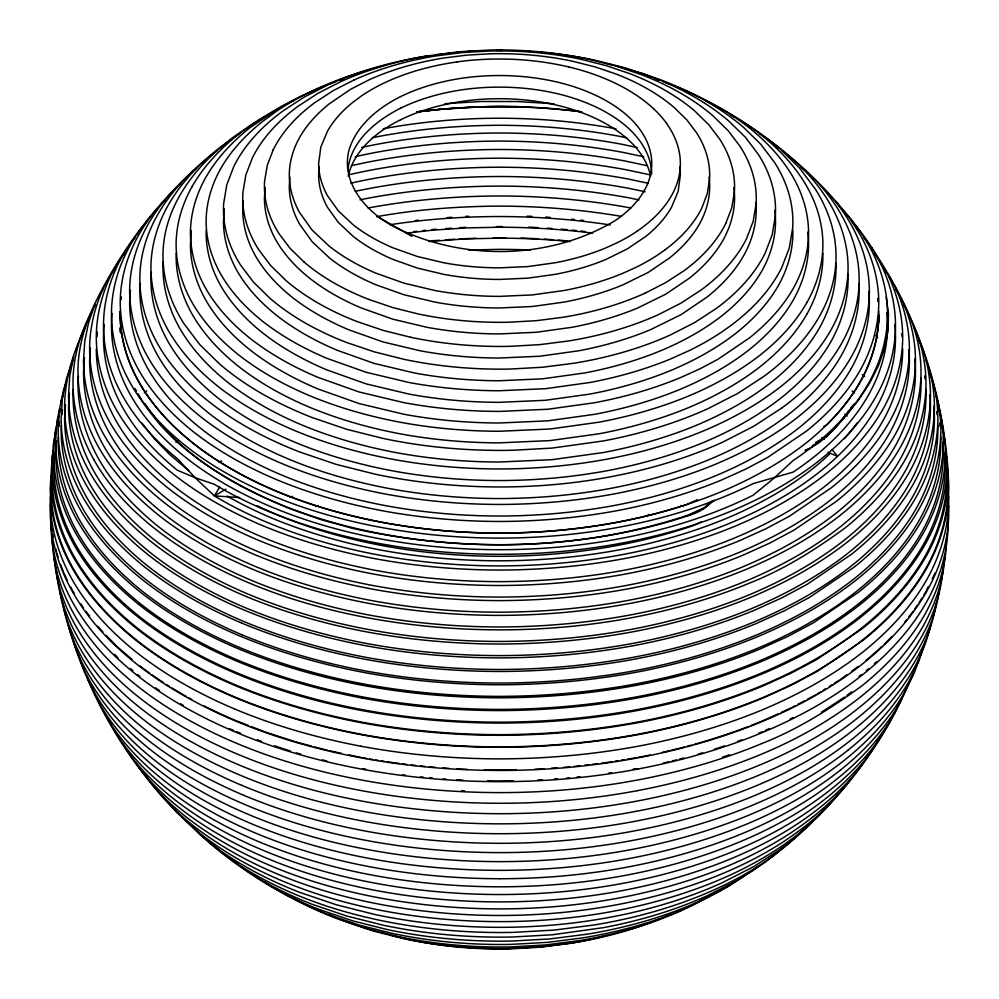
<?xml version="1.0" encoding="UTF-8"?>
<svg xmlns="http://www.w3.org/2000/svg" width="999" height="999" viewBox="0 0 999 999"><rect width="100%" height="100%" fill="white"/><g stroke="black" fill="none" stroke-linecap="round" stroke-linejoin="round"><path stroke-width="1.5" d="M50.462 503.796L50.237 511.063A455.894 263.212 0 0 0 72.253 591.258C88.099 619.53 110.739 643.468 136.014 663.536A455.894 263.212 0 0 0 235.464 720.941C275.649 737.836 317.819 749.75 360.639 757.766A455.894 263.212 0 0 0 499.537 770.466C546.053 770.491 592.569 766.37 638.299 757.779A455.894 263.212 0 0 0 763.598 720.916C798.95 706.106 832.879 687.462 862.936 663.561A455.894 263.212 0 0 0 926.772 591.221C940.633 566.908 948.9 539.198 948.763 511.113A455.894 263.212 0 0 0 948.613 505.294M51.136 515.397L50.912 522.652A455.207 262.812 0 0 0 72.89 602.734C88.711 630.956 111.314 654.857 136.563 674.887A455.207 262.812 0 0 0 235.864 732.217C275.986 749.088 318.094 760.976 360.839 768.98A455.207 262.812 0 0 0 499.537 781.668C545.978 781.693 592.432 777.584 638.086 769.005M869.367 290.921C869.492 314.048 862.674 336.85 851.273 356.88A375.324 216.696 0 0 1 798.701 416.433C774.025 436.201 745.928 451.248 716.932 463.648A375.599 216.858 0 0 1 613.786 493.993C576.111 500.974 537.837 504.358 499.537 504.445A375.599 216.858 0 0 1 385.189 493.993C349.95 487.287 315.272 477.46 282.13 463.673A375.599 216.858 0 0 1 200.262 416.408C179.508 399.775 160.976 380.107 147.74 356.918A375.599 216.858 0 0 1 129.633 290.896C129.72 267.744 136.476 245.08 147.727 224.937A375.599 216.858 0 0 1 196.678 168.307M50.425 496.565L50.237 499.488A456.231 263.399 0 0 0 72.24 579.682C88.312 607.842 110.814 631.73 136.014 651.947A456.231 263.399 0 0 0 235.464 709.352M51.473 479.195L50.912 487.899A455.544 263.012 0 0 0 72.877 567.969C88.936 596.103 111.413 619.954 136.576 640.134A455.544 263.012 0 0 0 235.864 697.452C276.074 714.173 318.119 726.086 360.864 734.228A455.544 263.012 0 0 0 499.55 746.902C546.003 746.79 592.419 742.682 638.111 734.228A455.544 263.012 0 0 0 763.211 697.427C798.463 682.492 832.267 663.873 862.412 640.147A455.544 263.012 0 0 0 926.148 567.919C939.797 543.493 947.976 515.996 948.088 487.924A455.544 263.012 0 0 0 947.889 480.656M52.41 470.517L52.035 476.311A454.408 262.35 0 0 0 73.951 556.181C89.96 584.24 112.375 608.041 137.487 628.171A454.408 262.35 0 0 0 236.526 685.339C276.623 702.022 318.569 713.898 361.213 722.015A454.408 262.35 0 0 0 499.55 734.665C545.879 734.552 592.182 730.456 637.762 722.027A454.408 262.35 0 0 0 762.549 685.314C797.714 670.416 831.443 651.847 861.5 628.184A454.408 262.35 0 0 0 925.074 556.131C938.698 531.768 946.865 504.345 946.965 476.336A454.408 262.35 0 0 0 946.827 470.541M54.408 452.297L53.609 464.722A452.797 261.426 0 0 0 75.449 544.305C91.409 572.277 113.749 595.978 138.761 616.046A452.809 261.426 0 0 0 237.45 673.014C277.41 689.635 319.205 701.473 361.7 709.565A452.797 261.426 0 0 0 499.55 722.165C545.716 722.065 591.858 717.969 637.275 709.565A452.797 261.426 0 0 0 761.625 672.989C796.665 658.141 830.269 639.635 860.226 616.058A452.797 261.426 0 0 0 923.576 544.255C937.149 519.98 945.279 492.657 945.391 464.747A452.797 261.426 0 0 0 944.817 452.297M55.644 441.546L56.943 421.441L63.474 390.097L66.384 381.693M55.644 453.134L56.444 440.759M59.441 409.965L58.154 429.957A448.189 258.766 0 0 0 79.77 508.728C95.554 536.413 117.67 559.877 142.432 579.732A448.189 258.766 0 0 0 240.122 636.126C279.67 652.572 321.041 664.298 363.099 672.302A448.189 258.766 0 0 0 499.55 684.777C545.254 684.677 590.921 680.631 635.876 672.315A448.189 258.766 0 0 0 758.953 636.101C793.643 621.403 826.897 603.096 856.555 579.745A448.189 258.766 0 0 0 919.255 508.678C932.691 484.652 940.746 457.604 940.846 429.982A448.189 258.766 0 0 0 929.707 373.251M58.441 436.938L58.154 441.546A448.189 258.766 0 0 0 79.77 520.317C95.554 548.001 117.67 571.465 142.432 591.321A448.189 258.766 0 0 0 240.122 647.714C279.67 664.173 321.041 675.886 363.099 683.89A448.189 258.766 0 0 0 499.55 696.365C545.254 696.266 590.921 692.22 635.876 683.903A448.189 258.766 0 0 0 758.953 647.689C793.643 632.991 826.897 614.685 856.555 591.333A448.189 258.766 0 0 0 919.255 520.267C932.691 496.241 940.746 469.193 940.846 441.57A448.189 258.766 0 0 0 940.758 436.95M59.141 426.173L59.441 421.553M61.426 425.374L61.126 429.957A445.167 257.018 0 0 0 82.592 508.204C98.277 535.689 120.242 559.003 144.843 578.721A445.167 257.018 0 0 0 241.87 634.74M62.113 414.685L62.4 410.102M65.459 404.732L64.585 418.369A441.658 254.995 0 0 0 85.889 495.991C101.448 523.276 123.239 546.403 147.64 565.958A441.658 254.995 0 0 0 243.906 621.54C282.879 637.749 323.651 649.3 365.085 657.18A441.658 254.995 0 0 0 499.55 669.48C544.58 669.367 589.585 665.384 633.878 657.192A441.658 254.995 0 0 0 755.169 621.503C789.36 607.03 822.127 588.985 851.348 565.983A441.658 254.995 0 0 0 913.136 495.941C926.373 472.265 934.315 445.616 934.415 418.394A441.658 254.995 0 0 0 933.865 406.256M69.406 393.269L68.531 406.78A437.649 252.672 0 0 0 89.648 483.703C105.057 510.726 126.661 533.641 150.837 553.034A437.649 252.672 0 0 0 246.229 608.104C284.852 624.163 325.249 635.601 366.308 643.431A437.649 252.672 0 0 0 499.55 655.606C544.168 655.506 588.773 651.548 632.667 643.431A437.649 252.672 0 0 0 752.846 608.066C786.725 593.718 819.192 575.836 848.151 553.046A437.649 252.672 0 0 0 909.377 483.653C922.502 460.189 930.356 433.778 930.469 406.805A437.649 252.672 0 0 0 929.919 394.78M73.377 389.248L73.002 395.192A433.116 250.062 0 0 0 93.894 471.316C109.141 498.064 130.519 520.741 154.445 539.935A433.116 250.05 0 0 0 248.851 594.43C287.075 610.327 327.048 621.653 367.694 629.382A433.116 250.062 0 0 0 499.55 641.445C543.706 641.333 587.849 637.424 631.281 629.395A433.116 250.062 0 0 0 750.224 594.393C783.74 580.194 815.883 562.499 844.542 539.947A433.116 250.062 0 0 0 905.144 471.266C918.118 448.052 925.898 421.903 925.998 395.204A433.116 250.062 0 0 0 925.848 389.26M78.459 376.261L77.984 383.604A428.047 247.128 0 0 0 98.626 458.841C113.711 485.277 134.828 507.692 158.479 526.648A428.047 247.128 0 0 0 251.773 580.506C289.548 596.216 329.071 607.417 369.23 615.059A428.047 247.128 0 0 0 499.55 626.972C543.194 626.873 586.813 623.014 629.745 615.059A428.047 247.128 0 0 0 747.289 580.481C780.419 566.445 812.187 548.963 840.509 526.66A428.047 247.128 0 0 0 900.399 458.791C913.223 435.839 920.916 410.002 921.016 383.616A428.047 247.128 0 0 0 920.866 377.747M84.453 357.517L83.516 372.015A422.44 243.893 0 0 0 103.884 446.266C118.769 472.352 139.61 494.468 162.949 513.186A422.44 243.893 0 0 0 255.02 566.333C292.307 581.843 331.306 592.894 370.941 600.436A422.44 243.893 0 0 0 499.537 612.187C542.619 612.087 585.664 608.279 628.034 600.436A422.44 243.893 0 0 0 744.043 566.308C776.735 552.459 808.091 535.202 836.038 513.199A422.44 243.893 0 0 0 895.141 446.216C907.791 423.576 915.384 398.077 915.484 372.028A422.44 243.893 0 0 0 914.822 358.978M90.41 348.052L89.61 360.427A416.246 240.322 0 0 0 109.69 433.591C124.351 459.29 144.892 481.093 167.882 499.525A416.246 240.322 0 0 0 258.604 551.898C295.342 567.182 333.766 578.059 372.827 585.501A416.246 240.322 0 0 0 499.537 597.077C541.995 596.99 584.403 593.231 626.148 585.501A416.246 240.322 0 0 0 740.459 551.873C772.677 538.224 803.571 521.216 831.106 499.537A416.246 240.322 0 0 0 889.347 433.541C901.81 411.226 909.29 386.101 909.39 360.439A416.246 240.322 0 0 0 908.915 349.6M97.078 336.663L97.378 332.093M120.404 311.213L120.23 314.073A385.152 222.365 0 0 0 138.799 381.768C152.372 405.557 171.378 425.724 192.657 442.782A385.152 222.365 0 0 0 276.598 491.246C310.589 505.382 346.141 515.459 382.28 522.34A385.152 222.365 0 0 0 499.537 533.054C538.811 532.966 578.059 529.482 616.695 522.34A385.152 222.365 0 0 0 722.464 491.221C752.272 478.596 780.856 462.862 806.33 442.794A385.152 222.365 0 0 0 860.226 381.73C871.765 361.076 878.683 337.824 878.77 314.086A385.152 222.365 0 0 0 878.733 311.226M121.141 299.75L121.329 296.89M130.419 290.297L129.633 302.485A375.599 216.858 0 0 0 147.752 368.506C160.976 391.695 179.508 411.363 200.262 428.009A375.599 216.858 0 0 0 282.13 475.262C315.272 489.048 349.95 498.876 385.189 505.581A375.599 216.858 0 0 0 499.537 516.033C537.837 515.946 576.111 512.562 613.786 505.581A375.599 216.858 0 0 0 716.932 475.237C746.003 462.924 773.875 447.577 798.725 428.022A375.599 216.858 0 0 0 851.273 368.456M140.322 283.491L139.848 290.896A365.234 210.864 0 0 0 157.455 355.095C170.33 377.647 188.349 396.765 208.529 412.949A365.234 210.864 0 0 0 288.124 458.903C320.367 472.315 354.083 481.855 388.349 488.386A365.234 210.864 0 0 0 499.537 498.551C536.788 498.464 574 495.167 610.626 488.386A365.234 210.864 0 0 0 710.926 458.878C739.198 446.903 766.295 431.98 790.459 412.962A365.234 210.864 0 0 0 841.57 355.045C852.509 335.464 859.065 313.424 859.152 290.909A365.234 210.864 0 0 0 858.903 283.504M151.398 272.128L150.924 279.308A353.971 204.37 0 0 0 168.007 341.521C180.469 363.386 197.939 381.918 217.495 397.602A353.971 204.37 0 0 0 294.643 442.132C325.886 455.132 358.566 464.385 391.77 470.704A353.971 204.37 0 0 0 499.537 480.556C535.639 480.482 571.703 477.285 607.205 470.716A353.971 204.37 0 0 0 704.407 442.107C731.805 430.507 758.079 416.046 781.493 397.614A353.971 204.37 0 0 0 831.018 341.483C841.62 322.502 847.989 301.136 848.076 279.32A353.971 204.37 0 0 0 847.901 273.576M163.374 261.626L162.974 267.72A341.733 197.303 0 0 0 179.458 327.784C191.496 348.888 208.366 366.783 227.248 381.918A341.733 197.303 0 0 0 301.723 424.925C331.893 437.462 363.436 446.403 395.504 452.51A341.733 197.303 0 0 0 499.537 462.013L552.16 459.665L603.483 452.51A341.733 197.303 0 0 0 697.327 424.9C723.776 413.698 749.138 399.725 771.74 381.93A341.733 197.303 0 0 0 819.555 327.747C829.794 309.428 835.938 288.798 836.026 267.732A341.733 197.303 0 0 0 835.913 263.162M176.286 253.197L176.099 256.131A328.421 189.61 0 0 0 191.945 313.848C203.509 334.141 219.718 351.336 237.862 365.884A328.409 189.61 0 0 0 309.44 407.205C338.424 419.255 368.731 427.847 399.55 433.716A328.421 189.61 0 0 0 499.537 442.857L550.099 440.596L599.425 433.716A328.421 189.61 0 0 0 689.622 407.18C715.034 396.416 739.41 382.992 761.126 365.896A328.421 189.61 0 0 0 807.08 313.811M191.321 230.544L190.422 244.543A313.873 181.206 0 0 0 205.569 299.712C216.621 319.093 232.105 335.527 249.45 349.425A313.873 181.206 0 0 0 317.857 388.923L359.153 403.584L403.983 414.26A313.873 181.206 0 0 0 499.537 422.989L547.864 420.841L595.004 414.26A313.873 181.206 0 0 0 681.193 388.898C705.481 378.609 728.783 365.784 749.537 349.438A313.861 181.206 0 0 0 793.456 299.675C802.859 282.842 808.503 263.898 808.578 244.555A313.873 181.206 0 0 0 807.779 232.105M206.318 230.007L206.131 232.954A297.914 172.003 0 0 0 220.504 285.314C230.994 303.708 245.692 319.318 262.15 332.517A297.914 172.003 0 0 0 327.085 369.992L366.283 383.916L408.828 394.043A297.914 172.003 0 0 0 499.525 402.335L545.404 400.287L590.147 394.043A297.914 172.003 0 0 0 671.965 369.98C695.017 360.214 717.12 348.039 736.837 332.517A297.914 172.003 0 0 0 778.521 285.277M224.263 208.866L223.464 221.366A280.319 161.838 0 0 0 236.975 270.642C246.853 287.949 260.689 302.622 276.174 315.047A280.319 161.838 0 0 0 337.275 350.312L374.15 363.411L414.185 372.939A280.319 161.838 0 0 0 499.525 380.744L542.694 378.821L584.79 372.939A280.319 161.838 0 0 0 661.775 350.299C683.466 341.109 704.27 329.658 722.814 315.047A280.319 161.838 0 0 0 762.037 270.604C770.441 255.582 775.474 238.661 775.536 221.378A280.319 161.838 0 0 0 774.837 210.252M243.294 201.049L242.732 209.778A260.751 150.537 0 0 0 255.307 255.607C264.498 271.716 277.36 285.364 291.758 296.915A260.751 150.537 0 0 0 348.601 329.72L382.904 341.908L420.142 350.774A260.751 150.537 0 0 0 499.525 358.029L539.672 356.243L578.833 350.774A260.751 150.537 0 0 0 650.449 329.707L681.106 314.635L707.23 296.928A260.751 150.537 0 0 0 743.706 255.582C751.523 241.596 756.206 225.861 756.268 209.79A260.751 150.537 0 0 0 755.931 202.51M265.11 187.537L264.423 198.189A238.724 137.825 0 0 0 275.936 240.147C284.353 254.882 296.129 267.395 309.315 277.959A238.724 137.825 0 0 0 361.351 308.004L392.757 319.156L426.848 327.272A238.724 137.825 0 0 0 499.525 333.916L536.288 332.28L572.14 327.272A238.724 137.825 0 0 0 637.687 307.979L665.759 294.181L689.672 277.972A238.711 137.825 0 0 0 723.076 240.122C730.232 227.322 734.515 212.912 734.577 198.202A238.724 137.825 0 0 0 733.815 187.55M289.91 177.073L289.298 186.601A213.461 123.239 0 0 0 299.588 224.126L312.163 241.721L329.433 257.942A213.461 123.239 0 0 0 375.961 284.79L404.046 294.767L434.54 302.023A213.461 123.239 0 0 0 499.525 307.967L532.392 306.506L564.447 302.023A213.461 123.239 0 0 0 623.076 284.777L648.176 272.44L669.555 257.942A213.461 123.239 0 0 0 699.425 224.101C705.818 212.65 709.652 199.763 709.702 186.613A213.461 123.239 0 0 0 709.028 177.085M319.168 166.821L318.644 175.012A183.654 106.031 0 0 0 327.497 207.293L338.311 222.427L353.184 236.388A183.654 106.031 0 0 0 393.206 259.503L417.37 268.082L443.606 274.325A183.654 106.031 0 0 0 499.525 279.433L527.797 278.172L555.382 274.325A183.654 106.031 0 0 0 605.819 259.49L627.422 248.863L645.816 236.388A183.654 106.031 0 0 0 671.503 207.268L678.171 191.358L680.356 175.025A183.654 106.031 0 0 0 679.77 166.821M902.709 348.851C902.609 374.088 895.254 398.813 882.991 420.754A409.453 236.401 0 0 1 825.686 485.689C798.601 507.017 768.219 523.738 736.538 537.162A409.453 236.401 0 0 1 624.088 570.242C583.016 577.847 541.296 581.543 499.537 581.63A409.453 236.401 0 0 1 374.887 570.242C336.463 562.924 298.676 552.21 262.537 537.187A409.453 236.401 0 0 1 173.289 485.664C150.674 467.532 130.469 446.091 116.046 420.804A409.453 236.401 0 0 1 96.291 348.838M943.356 441.57C943.243 469.343 935.139 496.553 921.64 520.716A450.736 260.227 0 0 1 858.578 592.182L813.436 622.802L787.836 636.438L760.426 648.851A450.736 260.227 0 0 1 636.638 685.277C591.445 693.643 545.504 697.702 499.55 697.814A450.736 260.227 0 0 1 362.325 685.264C320.03 677.222 278.434 665.421 238.649 648.888A450.736 260.227 0 0 1 140.409 592.17C115.509 572.202 93.269 548.601 77.385 520.766A450.736 260.227 0 0 1 55.657 441.546M943.356 453.159C943.243 480.931 935.139 508.141 921.64 532.305A450.736 260.227 0 0 1 858.578 603.771C828.758 627.26 795.304 645.666 760.426 660.439A450.736 260.227 0 0 1 636.638 696.865C591.445 705.232 545.504 709.29 499.55 709.402A450.736 260.227 0 0 1 362.325 696.852C320.03 688.811 278.434 677.01 238.649 660.476A450.736 260.227 0 0 1 140.409 603.758C115.509 583.803 93.269 560.189 77.385 532.355M944.792 555.182C943.943 579.944 935.289 603.771 923.576 625.374A452.797 261.426 0 0 1 860.226 697.177C830.219 720.679 796.777 739.51 761.613 754.108A452.472 261.226 0 0 1 637.25 790.684M360.639 746.178A456.231 263.399 0 0 0 499.55 758.878C546.066 758.765 592.557 754.657 638.311 746.191A456.231 263.399 0 0 0 763.611 709.327C798.913 694.367 832.766 675.724 862.949 651.972A456.231 263.399 0 0 0 926.785 579.632C940.459 555.169 948.65 527.634 948.763 499.512A456.231 263.399 0 0 0 948.725 496.603M947.527 519.805L947.901 513.998M946.315 544.405C945.366 568.993 936.687 592.607 925.086 614.073A454.408 262.35 0 0 1 861.5 686.126C830.644 708.678 798.189 729.158 762.549 743.256A454.07 262.15 0 0 1 637.737 779.969C592.207 788.548 545.866 792.632 499.537 792.607A454.07 262.15 0 0 1 361.188 779.957C318.544 771.977 276.548 760.089 236.513 743.281A454.07 262.163 0 0 1 137.475 686.101C112.275 666.133 89.76 642.27 73.951 614.123A454.07 262.15 0 0 1 52.048 534.24M946.59 540.072L946.965 534.278M939.559 589.048L939.847 586.188M943.044 567.519C941.47 591.845 933.615 615.471 921.64 636.613A450.399 260.04 0 0 1 858.553 708.079C828.87 731.705 795.341 750.099 760.426 764.747A450.399 260.04 0 0 1 636.625 801.161C591.458 809.665 545.491 813.723 499.537 813.698A450.399 260.04 0 0 1 362.312 801.148C320.005 793.243 278.346 781.443 238.636 764.772A450.399 260.04 0 0 1 140.397 708.041C115.409 688.236 93.069 664.572 77.385 636.65A450.399 260.04 0 0 1 56.031 567.482M347.864 170.429C350.524 141.159 376.024 120.629 400.599 108.179M936.125 603.321C933.241 622.877 926.073 641.62 916.433 658.816A444.842 256.83 0 0 1 854.12 729.395C824.812 752.734 791.683 770.903 757.205 785.364A444.842 256.83 0 0 1 634.927 821.328C590.322 829.732 544.917 833.728 499.537 833.715A444.842 256.83 0 0 1 363.998 821.315C322.215 813.511 281.081 801.86 241.858 785.389M939.322 590.471C936.488 610.651 929.232 630.032 919.255 647.752A447.864 258.566 0 0 1 856.53 718.818C827.01 742.307 793.668 760.601 758.953 775.162A447.864 258.566 0 0 1 635.851 811.375M53.397 450.224L52.223 455.994L50.237 487.899A456.231 263.399 0 0 0 72.24 568.094C88.312 596.266 110.827 620.154 136.026 640.359A456.231 263.399 0 0 0 235.464 697.764C275.736 714.51 317.844 726.448 360.651 734.59A456.231 263.399 0 0 0 499.55 747.289C546.066 747.177 592.557 743.069 638.311 734.602A456.231 263.399 0 0 0 763.611 697.739L791.345 685.164L817.257 671.365L862.949 640.384A456.231 263.399 0 0 0 926.785 568.044C940.459 543.581 948.65 516.046 948.763 487.924A456.231 263.399 0 0 0 946.652 463.211M73.739 356.268L69.793 375.674L68.531 395.192A437.649 252.672 0 0 0 89.648 472.115C105.057 499.138 126.661 522.052 150.837 541.446A437.649 252.672 0 0 0 246.229 596.515M51.548 467.544L52.435 463.211M56.406 428.608L53.347 444.443L52.035 464.71A454.07 262.15 0 0 0 73.951 544.58C89.748 572.752 112.288 596.59 137.475 616.57A454.07 262.163 0 0 0 236.526 673.751C276.548 690.571 318.544 702.434 361.188 710.426A454.07 262.15 0 0 0 499.537 723.076C545.866 723.101 592.207 719.005 637.737 710.439A454.07 262.15 0 0 0 762.537 673.726C797.751 658.978 831.543 640.396 861.488 616.595A454.07 262.15 0 0 0 925.062 544.542C938.873 520.329 947.102 492.732 946.965 464.76A454.07 262.15 0 0 0 941.757 425.761M925.923 639.972L918.63 661.875L909.377 680.669A437.325 252.485 0 0 1 848.126 750.062M931.168 623.126C927.696 639.522 921.315 655.194 913.136 669.78A441.333 254.807 0 0 1 851.323 739.809C822.239 762.961 789.385 780.993 755.169 795.341A441.333 254.807 0 0 1 633.853 831.018C589.597 839.36 544.567 843.318 499.537 843.306A441.333 254.807 0 0 1 365.072 831.006C323.614 823.251 282.804 811.7 243.893 795.366M920.853 653.92L914.297 672.864L905.144 691.458A432.792 249.875 0 0 1 844.517 760.139C815.996 782.841 783.765 800.511 750.224 814.585A432.792 249.875 0 0 1 631.256 849.575C587.862 857.754 543.693 861.638 499.537 861.625A432.792 249.875 0 0 1 367.669 849.562C327.023 841.97 287 830.631 248.838 814.61A432.792 249.875 0 0 1 154.445 760.102C130.419 741.071 108.953 718.331 93.881 691.495M73.164 359.303L66.409 378.771L62.4 398.514L61.126 418.369A445.167 257.018 0 0 0 82.592 496.615C98.277 524.1 120.242 547.415 144.843 567.132A445.167 257.018 0 0 0 241.87 623.151M61.001 401.461L63.436 394.418M94.93 304.383L88.536 322.852L84.728 341.583L83.516 360.427A422.44 243.893 0 0 0 103.884 434.677C118.769 460.764 139.61 482.879 162.949 501.598A422.44 243.893 0 0 0 255.02 554.745C292.307 570.254 331.306 581.306 370.941 588.848A422.44 243.893 0 0 0 499.537 600.599C542.619 600.499 585.664 596.69 628.034 588.848A422.44 243.893 0 0 0 744.043 554.72L769.73 543.081L793.718 530.307L836.038 501.61A422.44 243.893 0 0 0 895.141 434.627C907.791 411.975 915.384 386.476 915.484 360.439A422.44 243.893 0 0 0 895.116 286.201L888.685 276.086M60.464 408.616L54.908 432.942L53.609 453.134A452.797 261.426 0 0 0 75.449 532.717C91.409 560.689 113.749 584.39 138.761 604.457A452.809 261.426 0 0 0 237.45 661.425C277.41 678.046 319.205 689.884 361.7 697.976M906.081 689.36L895.141 712.762A422.127 243.706 0 0 1 836.013 779.744C808.191 801.885 776.76 819.13 744.043 832.854A422.127 243.706 0 0 1 628.009 866.982C585.676 874.949 542.594 878.745 499.537 878.733M913.011 674.45L900.399 702.16A427.734 246.953 0 0 1 840.484 770.029M273.227 149.775L267.257 165.372L264.585 181.269A237.987 137.4 0 0 0 278.958 233.591L289.997 248.239L304.021 262M725.774 223.439L731.743 207.842L734.415 191.945A237.987 137.4 0 0 0 720.042 139.623L709.003 124.975L694.979 111.201A237.987 137.4 0 0 0 630.082 73.751L606.243 65.647L580.881 59.266A237.987 137.4 0 0 0 490.247 50.986L462.712 52.522L435.701 55.969A237.987 137.4 0 0 0 353.946 80.032M898.138 705.394L889.347 723.264A415.946 240.147 0 0 1 831.081 789.26C803.671 811.076 772.702 828.071 740.459 841.595A415.946 240.147 0 0 1 626.123 875.224C584.415 883.079 541.97 886.812 499.537 886.8A415.934 240.135 0 0 1 372.802 875.211C333.741 867.906 295.267 857.017 258.604 841.62A415.946 240.147 0 0 1 167.882 789.235C144.793 770.941 124.163 749.088 109.678 723.301A415.934 240.135 0 0 1 102.66 709.265M85.652 326.386C73.352 351.361 64.81 378.746 64.585 406.78A441.658 254.995 0 0 0 85.889 484.403C101.448 511.688 123.239 534.815 147.64 554.37A441.658 254.995 0 0 0 243.906 609.952C282.879 626.161 323.651 637.712 365.085 645.591A441.658 254.995 0 0 0 499.55 657.891C544.58 657.779 589.585 653.796 633.878 645.604A441.658 254.995 0 0 0 755.169 609.914L782.03 597.752L807.105 584.39L851.348 554.395A441.658 254.995 0 0 0 913.136 484.353C926.373 460.676 934.315 434.016 934.415 406.805A441.658 254.995 0 0 0 918.693 339.972M76.523 348.176L78.521 344.118M191.92 186.875C182.08 204.483 176.174 224.3 176.099 244.543A328.421 189.61 0 0 0 191.945 302.26C203.509 322.54 219.718 339.747 237.862 354.295A328.409 189.61 0 0 0 309.44 395.616C338.424 407.667 368.731 416.258 399.55 422.127A328.421 189.61 0 0 0 499.537 431.256L550.099 429.008L599.425 422.127A328.421 189.61 0 0 0 689.622 395.592C715.034 384.827 739.41 371.403 761.126 354.308A328.421 189.61 0 0 0 807.08 302.222M220.479 169.043C211.563 185.027 206.206 203.009 206.131 221.366A297.914 172.003 0 0 0 220.504 273.726C230.994 292.12 245.692 307.729 262.15 320.929A297.914 172.003 0 0 0 327.085 358.404L366.283 372.327L408.828 382.455A297.914 172.003 0 0 0 499.525 390.746L545.404 388.698L590.147 382.455A297.914 172.003 0 0 0 671.965 358.391L690.072 350.174A285.989 165.11 0 0 0 722.602 331.393L729.894 326.248A297.003 171.478 0 0 0 781.867 267.332L789.322 247.877L792.669 228.034A297.003 171.478 0 0 0 774.737 162.737L760.963 144.455L743.456 127.273A297.003 171.478 0 0 0 662.474 80.532L624.85 67.745L595.067 60.252A279.458 161.351 0 0 0 544.205 52.547M778.521 285.289C787.437 269.305 792.794 251.323 792.869 232.967A297.914 172.003 0 0 0 792.806 230.007M807.08 302.222C816.92 284.615 822.826 264.797 822.901 244.555A328.421 189.61 0 0 0 807.055 186.838C795.491 166.558 779.282 149.35 761.138 134.803A328.409 189.61 0 0 0 705.594 100.687M807.08 313.811C816.92 296.204 822.826 276.386 822.901 256.144A328.421 189.61 0 0 0 822.851 253.209M851.273 368.456C862.524 348.326 869.28 325.649 869.367 302.497A375.599 216.858 0 0 0 868.868 291.833M926.835 589.697L928.208 586.9M932.342 578.521L935.089 572.939M93.157 308.866C80.382 331.581 72.89 357.442 73.002 383.591A432.792 249.875 0 0 0 93.894 459.727M876.685 742.719L877.984 740.271M886.95 726.161L882.979 733.653A409.153 236.226 0 0 1 825.674 798.588C798.713 820.042 768.243 836.762 736.525 850.062A409.153 236.226 0 0 1 624.063 883.141C583.029 890.871 541.271 894.542 499.537 894.53A409.153 236.226 0 0 1 374.875 883.128C336.438 875.948 298.601 865.234 262.525 850.087A409.153 236.226 0 0 1 173.289 798.551C150.587 780.556 130.282 759.065 116.034 733.691A409.153 236.226 0 0 1 112.725 727.447M147.34 221.104A396.004 228.634 0 0 0 177.41 458.678L195.08 477.684L214.385 495.916L219.718 486.938M854.207 403.871C840.696 421.815 826.398 441.471 805.082 450.449L810.164 448.501M709.228 502.397L704.445 508.179L686.513 516.233M815.721 442.42L826.51 436.713L843.705 418.569L858.116 400.636L869.742 382.904L878.596 365.372L884.677 348.039L887.974 330.919L888.486 314.011L886.213 297.29M848.139 750.062C819.305 772.989 786.75 790.871 752.846 805.082A437.325 252.485 0 0 1 632.642 840.434C588.786 848.7 544.155 852.634 499.537 852.609A437.325 252.485 0 0 1 366.296 840.421C325.212 832.741 284.777 821.29 246.216 805.107A437.325 252.485 0 0 1 150.824 750.024C126.561 730.793 104.87 707.816 89.635 680.706A437.325 252.485 0 0 1 72.852 638.573M840.496 770.042C812.287 792.457 780.456 809.939 747.289 823.85A427.734 246.953 0 0 1 629.72 858.428C586.825 866.508 543.169 870.354 499.537 870.341A427.734 246.953 0 0 1 369.218 858.416C329.033 850.898 289.485 839.709 251.773 823.875A427.734 246.953 0 0 1 158.479 770.004C134.74 751.186 113.511 728.721 98.626 702.197A427.734 246.953 0 0 1 86.638 675.786M813.323 816.583C787.374 837.212 758.066 853.308 727.547 866.108A393.656 227.273 0 0 1 619.343 897.926C579.87 905.369 539.697 908.903 499.537 908.89A393.656 227.285 0 0 1 379.595 897.914C342.62 891.008 306.206 880.706 271.503 866.133A393.656 227.285 0 0 1 185.639 816.545C166.321 801.223 148.826 783.316 135.527 762.462M233.204 137.887L217.507 149.438A353.971 204.37 0 0 0 167.982 205.557C157.38 224.538 151.011 245.904 150.924 267.72A353.971 204.37 0 0 0 168.007 329.932C180.469 351.798 197.939 370.329 217.495 386.014A353.971 204.37 0 0 0 294.643 430.544C325.886 443.544 358.566 452.797 391.77 459.115A353.971 204.37 0 0 0 499.537 468.968C535.639 468.893 571.703 465.696 607.205 459.128A353.971 204.37 0 0 0 704.407 430.519C731.805 418.918 758.079 404.458 781.493 386.026A353.971 204.37 0 0 0 831.018 329.895C841.62 310.914 847.989 289.548 848.076 267.732A353.971 204.37 0 0 0 830.993 205.519C818.531 183.654 801.061 165.122 781.505 149.438A353.971 204.37 0 0 0 759.715 133.878M714.585 500.199L704.67 507.48L689.472 514.61M840.659 679.32L846.702 674.874M851.535 671.328L857.579 666.882M859.09 676.311L861.5 674.537M844.605 697.077L821.465 712.212M847.015 695.304L851.81 691.77M220.404 148.376L222.627 146.791M175.899 442.245L178.184 440.621M664.585 250.162L659.352 253.858A204.92 118.307 0 0 1 636.051 267.307L623.076 273.189A213.461 123.239 0 0 1 564.447 290.434L532.392 294.917L499.525 296.378A213.461 123.239 0 0 1 434.54 290.434L404.046 283.179L375.961 273.202A213.461 123.239 0 0 1 329.433 246.341L312.163 230.132L299.588 212.537A213.461 123.239 0 0 1 289.298 175.012C289.348 161.85 293.182 148.976 299.575 137.525A213.461 123.239 0 0 1 329.445 103.684L350.824 89.186L369.343 79.708A212.812 122.865 0 0 1 442.457 58.204L466.608 55.12L491.233 53.746A212.812 122.865 0 0 1 572.277 61.164L594.954 66.858L616.283 74.101A212.812 122.865 0 0 1 674.288 107.605L686.837 119.905L696.728 133.004A212.812 122.865 0 0 1 709.54 179.795L707.167 194.006L701.835 207.954A212.812 122.865 0 0 1 664.572 250.162M781.955 407.892L753.883 426.186L722.202 442.382A364.485 210.439 0 0 1 610.601 476.785C574.013 483.703 536.763 486.975 499.525 486.963A364.485 210.439 0 0 1 374.975 474.138L336.176 464.373L299.688 451.985A364.111 210.215 0 0 1 200.437 394.667C183.466 380.095 168.444 363.049 157.455 343.494A364.485 210.439 0 0 1 140.097 271.141C141.359 251.436 147.74 232.292 157.43 215.16A364.485 210.439 0 0 1 217.045 150.737M781.955 848.263L753.883 866.545L722.202 882.754A364.485 210.439 0 0 1 610.601 917.157C574.013 924.075 536.763 927.334 499.525 927.334A364.485 210.439 0 0 1 374.975 914.51L336.176 904.744L299.688 892.357A364.111 210.215 0 0 1 200.437 835.039L181.818 817.057M734.552 881.955L718.106 892.244L690.883 906.18A312.912 180.657 0 0 1 583.379 937.786L547.864 942.332L511.663 944.355A312.912 180.657 0 0 1 392.495 933.453M234.403 137L239.36 133.903M816.782 694.268L820.554 691.907M823.064 690.334L825.574 688.761M829.345 686.4L831.867 684.827M834.377 683.254L839.397 680.107M894.867 324.388A396.004 228.634 0 0 1 657.954 546.79A396.004 228.634 0 0 1 214.385 495.916L225.886 489.185M268.294 114.947L252.335 124.226L235.215 135.827A341.046 196.903 0 0 0 179.47 196.116C170.342 212.125 164.41 230.057 163.212 248.489A340.696 196.703 0 0 0 183.779 323.401L199.588 344.368L219.655 364.073A340.696 196.691 0 0 0 312.562 417.694L346.69 429.295L382.992 438.424A340.696 196.703 0 0 0 512.737 450.274L552.16 448.076L603.458 440.921A341.046 196.903 0 0 0 707.879 408.716L737.512 393.556L763.785 376.448A341.046 196.903 0 0 0 819.53 316.159C828.658 300.15 834.59 282.218 835.788 263.786A340.696 196.703 0 0 0 815.221 188.873L799.412 167.907L779.345 148.202A340.696 196.691 0 0 0 737.399 118.781M219.106 462.237L221.616 460.851M706.992 897.427L681.156 910.638A297.003 171.478 0 0 1 579.108 940.646L545.404 944.954L511.038 946.89A297.003 171.478 0 0 1 397.939 936.538L366.283 928.583L336.513 918.481A297.003 171.478 0 0 1 292.108 897.364M792.269 707.317L794.992 705.868M797.714 704.42L804.52 700.799M807.254 699.35L815.421 694.992M790.184 719.143L792.894 717.694M823.813 426.548L826.51 425.124A379.37 219.031 0 0 0 878.87 314.897M400.599 96.591C378.221 107.817 356.88 125.012 349.101 149.675C340.597 181.868 365.284 210.989 391.87 225.562C460.327 261.214 548.851 260.714 615.284 220.529A153.684 88.736 0 0 0 647.539 183.941M353.946 80.02L333.241 90.609L314.885 102.572A237.987 137.4 0 0 0 273.239 149.775M645.054 293.194L665.759 282.592L684.115 270.642A237.987 137.4 0 0 0 725.761 223.439M293.406 100.749C273.689 109.952 255.057 121.441 237.874 134.79A328.421 189.61 0 0 0 191.92 186.875M778.446 713.698L763.211 720.604A455.544 263.012 0 0 1 750.823 725.586M781.218 712.437L790.908 708.054M765.309 730.419L769.455 728.533M697.552 499.687L686.513 504.645A379.37 219.031 0 0 1 306.481 502.647A379.37 219.031 0 0 1 120.155 311.401M688.011 515.109C580.681 551.036 463.111 552.822 353.072 528.459M637.25 790.696C591.883 799.225 545.704 803.308 499.537 803.283A452.472 261.226 0 0 1 361.675 790.671C319.18 782.729 277.335 770.878 237.437 754.133A452.472 261.226 0 0 1 138.749 697.152C113.649 677.247 91.196 653.483 75.449 625.424A452.472 261.226 0 0 1 53.996 555.943M635.851 811.375C590.933 819.829 545.229 823.863 499.537 823.838A447.864 258.566 0 0 1 363.087 811.363C321.016 803.496 279.595 791.77 240.11 775.187A447.864 258.566 0 0 1 142.432 718.781C117.57 699.088 95.355 675.561 79.758 647.789A447.864 258.566 0 0 1 59.778 590.434M368.069 207.992C411.388 199.975 455.407 196.079 499.45 195.979A431.955 249.388 0 0 1 630.956 208.004M376.536 216.696C417.07 209.39 458.291 206.343 499.45 206.119A434.503 250.849 0 0 1 621.515 216.396M611.925 761.7L601.223 763.311M615.009 761.201L618.081 760.689M621.166 760.189L624.25 759.677M627.322 759.178L636.563 757.654M608.578 773.164L611.65 772.664M633.154 769.13L636.226 768.631M390.247 224.7C426.361 219.093 462.924 216.558 499.463 216.533A436.238 251.86 0 0 1 610.289 224.95M435.064 54.783L462.437 51.848M415.372 220.542L418.394 220.192M413.648 231.668L416.67 231.318M422.727 230.619L425.749 230.27M406.318 233.179L431.98 230.22L465.609 227.934L499.45 227.21A438.174 252.972 0 0 1 592.707 233.142M428.783 241.508L465.522 238.886L499.45 238.149A439.31 253.634 0 0 1 570.192 241.558M574.2 766.433L580.207 765.746M584.702 765.222L589.21 764.697M592.22 764.36L598.226 763.661M577.01 777.035L579.994 776.698M416.658 111.763L441.845 109.191L488.548 106.456L518.044 106.631M447.265 217.595L451.86 217.282M431.805 229.57L436.401 229.258M445.604 228.646L451.735 228.222M459.39 227.71L465.522 227.297M431.705 240.784L439.373 240.26M445.517 239.847L454.72 239.223M459.328 238.911L476.286 238.262M534.74 769.317L543.856 768.706M551.448 768.194L557.529 767.781M563.611 767.369L569.692 766.957M537.674 780.057L542.232 779.757M554.358 778.933L557.392 778.721M566.483 778.109L569.517 777.909M444.955 103.671L481.218 101.498L517.707 101.548L554.008 103.759M467.033 51.486L477.822 50.874M465.609 216.346L468.681 216.284M496.366 226.623L499.45 226.561A439.31 253.634 0 0 1 502.547 226.573M493.281 237.899L499.45 237.762A439.997 254.021 0 0 1 505.644 237.799M468.556 250.012L499.45 249.35A439.997 254.021 0 0 1 530.369 250.025M492.007 533.129L496.491 533.029M516.371 769.717L499.55 770.079A455.544 263.012 0 0 1 484.228 769.904M513.286 780.719L499.55 781.018A454.408 262.35 0 0 1 487.325 780.906M214.385 495.916L239.723 497.589M626.685 137.825L619.168 136.239A393.219 227.023 0 0 0 499.463 125.287C459.365 125.387 419.293 128.933 379.857 136.226A393.219 227.023 0 0 0 372.277 137.712M637.212 147.527L621.241 144.156A400.012 230.944 0 0 0 499.463 133.017C458.666 133.117 417.907 136.726 377.784 144.143A400.012 230.944 0 0 0 361.738 147.402M643.768 156.756L623.114 152.397A406.206 234.515 0 0 0 499.463 141.084C458.042 141.184 416.645 144.855 375.911 152.385A406.193 234.515 0 0 0 355.194 156.668M647.252 165.697L624.825 160.951A411.813 237.762 0 0 0 499.463 149.488C457.467 149.575 415.497 153.297 374.2 160.939A411.813 237.762 0 0 0 351.723 165.609M650.586 174.925L626.373 169.793A416.883 240.684 0 0 0 499.463 158.192C456.943 158.292 414.46 162.05 372.652 169.793A416.883 240.684 0 0 0 348.401 174.862M648.139 183.254L627.747 178.933A421.403 243.294 0 0 0 499.463 167.208C456.481 167.308 413.536 171.104 371.278 178.933A421.416 243.294 0 0 0 350.811 183.142M645.142 191.783L628.97 188.349A425.424 245.617 0 0 0 499.463 176.511C456.068 176.611 412.724 180.457 370.055 188.349A425.424 245.617 0 0 0 355.257 191.321M638.935 199.925L630.044 198.039A428.933 247.64 0 0 0 499.45 186.101C455.719 186.201 412.013 190.072 368.993 198.039A428.933 247.64 0 0 0 360.015 199.8M360.651 746.178C317.844 738.036 275.724 726.098 235.464 709.352M329.295 750.724L341.321 753.271M348.838 754.857L360.864 757.404M588.399 59.103L616.096 66.071L642.145 74.913A259.952 150.087 0 0 1 713.011 115.847L728.346 130.881L740.409 146.865A259.952 150.087 0 0 1 756.081 204.021L753.171 221.391L746.653 238.424A259.952 150.087 0 0 1 701.136 289.985L681.106 303.047L658.491 314.61A259.952 150.087 0 0 1 569.18 340.884L539.672 344.655L509.602 346.341A259.952 150.087 0 0 1 410.601 337.275M607.779 63.961L610.464 64.573M410.601 337.287L382.904 330.319L356.855 321.478A259.952 150.087 0 0 1 285.989 280.544L270.654 265.509L258.591 249.525A259.952 150.087 0 0 1 242.919 192.357L245.829 175L252.347 157.967A259.952 150.087 0 0 1 297.864 106.406L317.894 93.344L340.509 81.768A259.952 150.087 0 0 1 429.82 55.507M392.495 933.466L359.153 925.074L327.797 914.435A312.899 180.657 0 0 1 264.51 881.905M410.601 939.897L391.97 935.464M616.321 66.009L642.869 73.551M295.791 741.907L311.788 746.153M314.697 746.927L327.797 750.399M296.303 752.921L300.662 754.07M322.415 759.852L326.773 761.001M353.084 528.459L320.392 519.43L289.161 508.404M648.214 514.473L650.948 515.234M655.356 78.958L659.59 80.32M265.097 731.967L294.33 741.433M274.438 745.828L290.472 751.036M680.669 505.544L683.378 506.456M643.743 73.864L652.859 77.248A279.47 161.351 0 0 1 729.033 121.254L745.516 137.412L758.491 154.608A279.458 161.351 0 0 1 775.336 216.059L772.215 234.715L765.209 253.034A279.458 161.351 0 0 1 716.271 308.466L694.742 322.502L670.429 334.94A279.458 161.351 0 0 1 574.413 363.174L542.694 367.232L510.364 369.043A279.458 161.351 0 0 1 403.933 359.303L374.15 351.823L346.141 342.32A279.47 161.351 0 0 1 269.967 298.314L253.484 282.155L240.509 264.96A279.458 161.351 0 0 1 223.664 203.509L226.785 184.84L233.791 166.533A279.458 161.351 0 0 1 282.729 111.101L304.258 97.065L328.571 84.628A279.458 161.351 0 0 1 424.587 56.394L459.328 51.736L489.398 50.05A259.952 150.087 0 0 1 588.399 59.116M368.906 299.463L392.757 307.567L418.119 313.948A237.987 137.4 0 0 0 508.753 322.227L536.288 320.691L563.299 317.245A237.987 137.4 0 0 0 645.054 293.182M346.141 921.752L374.15 931.255L403.933 938.748A279.458 161.351 0 0 0 510.364 948.463L542.694 946.665L574.413 942.619A279.458 161.351 0 0 0 652.859 921.702M663.873 81.893L671.066 84.678M673.95 85.802L681.143 88.586A313.873 181.206 0 0 1 749.55 128.084C766.895 141.983 782.379 158.416 793.443 177.797A313.873 181.206 0 0 1 808.578 232.967C808.503 252.31 802.859 271.253 793.456 288.087A313.861 181.206 0 0 1 749.537 337.849L718.106 359.165L700.274 368.668L681.193 377.31A313.873 181.206 0 0 1 595.004 402.672L547.864 409.253L499.537 411.401A313.873 181.206 0 0 1 403.983 402.672L359.153 391.995L317.857 377.335A313.873 181.206 0 0 1 249.45 337.837C232.105 323.938 216.621 307.505 205.557 288.124A313.873 181.206 0 0 1 190.422 232.954C190.497 213.611 196.141 194.668 205.544 177.834A313.861 181.206 0 0 1 249.463 128.072L280.894 106.756L298.726 97.253L317.807 88.611A313.873 181.206 0 0 1 324.9 85.727M246.216 596.515C284.852 612.574 325.249 624.013 366.308 631.83A437.649 252.672 0 0 0 499.55 644.018C544.168 643.918 588.773 639.959 632.667 631.843A437.649 252.672 0 0 0 752.846 596.478C786.725 582.13 819.192 564.248 848.151 541.458A437.649 252.672 0 0 0 909.377 472.065C922.502 448.601 930.356 422.19 930.469 395.217A437.649 252.672 0 0 0 913.573 326.298M241.87 623.151C281.156 639.485 322.252 651.136 364.023 659.078A445.167 257.018 0 0 0 499.55 671.465C544.942 671.365 590.309 667.344 634.952 659.09A445.167 257.018 0 0 0 757.205 623.114L784.277 610.851L809.552 597.39L854.145 567.157A445.179 257.018 0 0 0 916.433 496.565C929.769 472.702 937.774 445.829 937.874 418.394A445.167 257.018 0 0 0 925.686 359.278M241.87 634.74C281.156 651.073 322.252 662.724 364.023 670.666A445.167 257.018 0 0 0 499.55 683.054C544.942 682.954 590.309 678.933 634.952 670.679A445.167 257.018 0 0 0 757.205 634.702C791.658 620.117 824.699 601.922 854.145 578.746A445.179 257.018 0 0 0 916.433 508.154C929.769 484.29 937.774 457.417 937.874 429.982A445.167 257.018 0 0 0 937.786 425.387M248.389 725.486L235.864 720.629A455.544 263.012 0 0 1 208.242 708.016M251.174 726.573L263.711 731.418M236.526 731.693L240.684 733.316M257.355 739.772L261.526 741.383M828.034 452.297L837.499 456.381L832.005 449.45M289.173 508.416C230.794 483.791 170.255 450.462 137.962 393.631M377.722 216.671L411.825 236.401M801.123 167.37L805.893 171.291M844.842 414.098L847.239 416.071M862.299 374.613L864.535 376.536M852.122 390.896L854.482 392.919M131.955 659.34L116.945 646.428L106.169 635.352M130.569 668.581L132.879 670.554M808.203 173.277C825.186 188.024 840.196 205.245 851.26 224.9A375.324 216.696 0 0 1 869.355 290.921M210.602 842.507L219.655 850.798A340.696 196.691 0 0 0 312.562 904.42L346.69 916.021L382.992 925.149A340.696 196.703 0 0 0 512.737 937L552.16 934.802L603.458 927.646A341.046 196.903 0 0 0 707.879 895.441L737.512 880.281L763.785 863.173A341.046 196.903 0 0 0 788.323 842.507M827.11 192.345L837.524 203.059L849.949 218.669L860.201 234.802A385.152 222.365 0 0 1 878.77 302.497C878.683 326.236 871.765 349.488 860.226 370.142A385.152 222.365 0 0 1 806.33 431.206L767.756 457.367L745.878 469.018L722.464 479.632A385.152 222.365 0 0 1 616.695 510.751C578.059 517.894 538.811 521.378 499.537 521.466A385.152 222.365 0 0 1 382.28 510.739C346.141 503.871 310.589 493.793 276.598 479.657A385.152 222.365 0 0 1 192.657 431.193C171.378 414.135 152.372 393.968 138.799 370.179A385.152 222.365 0 0 1 120.23 302.485C120.317 278.746 127.235 255.494 138.774 234.852A385.152 222.365 0 0 1 180.682 183.928M875.686 335.689L877.746 337.799M102.934 632.017L97.865 626.385M114.673 654.357L117.907 657.679M193.456 827.634L209.64 843.081A352.897 203.746 0 0 0 305.869 898.613C333.641 909.377 362.5 917.169 391.758 922.664A353.259 203.946 0 0 0 513.211 932.379L554.045 930.094L594.093 924.987A353.246 203.946 0 0 0 704.395 894.068C731.83 882.604 758.154 868.106 781.48 849.575A353.246 203.946 0 0 0 808.216 824.625M863.573 237.475L872.065 248.139L882.954 265.297A409.453 236.401 0 0 1 902.709 337.262C902.609 362.5 895.254 387.225 882.991 409.165A409.453 236.401 0 0 1 825.686 474.088C798.601 495.429 768.219 512.15 736.538 525.574A409.453 236.401 0 0 1 624.088 558.653C583.016 566.258 541.296 569.954 499.537 570.042A409.453 236.401 0 0 1 374.887 558.653C336.463 551.336 298.676 540.621 262.537 525.599A409.453 236.401 0 0 1 173.289 474.075C150.674 455.944 130.469 434.503 116.046 409.215A409.453 236.401 0 0 1 96.291 337.25C96.391 312.013 103.746 287.3 116.009 265.347A409.453 236.401 0 0 1 135.315 237.462M874.4 253.434L889.322 275.699A416.246 240.322 0 0 1 909.39 348.851C909.302 374.513 901.81 399.637 889.347 421.953A416.246 240.322 0 0 1 831.093 487.949L789.41 516.221L765.771 528.821L740.459 540.284A416.246 240.322 0 0 1 626.148 573.913C584.403 581.643 541.995 585.402 499.537 585.501A416.246 240.322 0 0 1 372.827 573.913C333.766 566.483 295.342 555.594 258.604 540.309A416.246 240.322 0 0 1 167.882 487.937C144.88 469.505 124.351 447.702 109.678 422.003A416.246 240.322 0 0 1 89.61 348.838C89.698 323.177 97.19 298.064 109.653 275.736A416.246 240.322 0 0 1 125.412 252.223M141.708 422.839L154.395 438.773L169.281 454.083L186.226 468.656A393.219 227.023 0 0 0 188.636 470.541M85.914 611.388L89.598 616.008M161.875 795.329L176.711 812.449L200.25 833.603A375.337 216.696 0 0 0 282.13 880.856C315.209 894.767 349.925 904.582 385.177 911.175A375.324 216.696 0 0 0 499.525 921.627C537.824 921.665 576.123 918.268 613.761 911.188A375.324 216.696 0 0 0 716.92 880.843C746.028 868.655 773.963 853.296 798.713 833.628A375.324 216.696 0 0 0 837.899 794.193M145.966 775.748C158.541 794.754 174.875 811.026 192.645 825.199A384.877 222.203 0 0 0 276.598 873.663C310.527 887.924 346.116 897.989 382.267 904.757A384.877 222.203 0 0 0 499.537 915.471C538.798 915.509 578.071 912.025 616.67 904.769A384.877 222.203 0 0 0 722.452 873.65C752.297 861.15 780.943 845.404 806.318 825.236A384.877 222.203 0 0 0 849.862 780.281M883.878 268.494L887.087 273.551M895.491 289.111L900.374 296.803A428.047 247.128 0 0 1 921.016 372.028C920.916 398.414 913.223 424.25 900.399 447.202A428.047 247.128 0 0 1 840.509 515.072C812.187 537.375 780.419 554.857 747.302 568.893A428.047 247.128 0 0 1 629.745 603.471C586.813 611.425 543.194 615.284 499.55 615.384A428.047 247.128 0 0 1 369.23 603.471C329.071 595.829 289.548 584.627 251.773 568.918A428.047 247.128 0 0 1 158.479 515.059C134.828 496.103 113.711 473.688 98.626 447.252A428.047 247.128 0 0 1 77.984 372.015C77.672 341.446 89.186 312.537 103.859 286.238A422.44 243.893 0 0 1 110.065 276.074M903.471 304.907L905.119 307.492A433.116 250.062 0 0 1 925.998 383.616C925.898 410.314 918.118 436.463 905.144 459.677A433.116 250.062 0 0 1 844.542 528.359C815.134 549.85 784.19 569.368 750.224 582.817A432.792 249.875 0 0 1 631.256 617.807C587.862 625.973 543.693 629.87 499.537 629.857A432.792 249.875 0 0 1 367.669 617.794C327.023 610.189 287 598.863 248.838 582.842A432.792 249.875 0 0 1 154.445 528.334C130.419 509.303 108.953 486.55 93.881 459.727M72.877 591.146L74.5 593.693M80.956 603.871L83.379 607.692M122.989 743.98C136.975 768.893 156.905 789.984 179.196 807.667A401.748 231.943 0 0 0 266.833 858.253C302.247 873.138 339.398 883.64 377.135 890.708A401.748 231.943 0 0 0 499.537 901.897C540.521 901.922 581.518 898.301 621.803 890.721A401.735 231.943 0 0 0 732.23 858.228C763.373 845.191 793.281 828.758 819.767 807.691A401.735 231.943 0 0 0 876.023 743.943M134.977 388.474L136.476 391.059M104.133 324.325A396.004 228.634 0 0 0 177.41 470.267L195.08 477.684L214.385 484.328A396.004 228.634 0 0 0 729.869 511.625A396.004 228.634 0 0 0 851.697 221.154M264.098 509.015A379.37 219.031 0 0 0 689.11 526.972L693.356 525.499A49.975 28.859 0 0 0 701.061 521.903M262.712 508.379A379.37 219.031 0 0 1 257.205 505.794M383.179 128.784A379.37 219.031 0 0 1 616.008 128.821M877.659 319.78A379.37 219.031 0 0 1 878.021 322.689M852.734 405.569A379.37 219.031 0 0 1 851.061 407.979M848.463 411.588A379.37 219.031 0 0 1 826.51 436.713M144.855 403.459A379.37 219.031 0 0 0 691.233 514.672A49.975 28.859 0 0 0 712.162 500.786M120.292 332.205A379.37 219.031 0 0 1 120.142 327.597M878.508 316.071A379.37 219.031 0 0 1 878.82 322.028M819.767 441.895A49.975 28.859 0 0 1 812.287 445.641M886.875 312.662A388.037 224.026 0 0 1 793.181 472.102L753.121 483.628A388.037 224.026 0 0 1 256.78 488.873A388.037 224.026 0 0 1 157.705 208.029M112.05 313.399A388.037 224.026 0 0 0 328.409 526.748A388.037 224.026 0 0 0 753.121 495.229L773.875 478.284L793.181 460.502A388.037 224.026 0 0 0 837.612 204.158M160.851 204.708A388.037 224.026 0 0 1 165.197 200.349M877.921 298.539A379.37 219.031 0 0 1 878.246 301.511M111.476 724.937A409.153 236.226 0 0 1 109.703 721.153M502.46 532.979A328.421 189.61 0 0 1 508.441 533.054M825.211 807.654A364.485 210.439 0 0 1 823.476 809.752M813.236 821.128A364.485 210.439 0 0 1 781.955 848.263M315.622 506.505A364.485 210.439 0 0 1 318.331 505.581M867.07 756.493A393.656 227.273 0 0 1 865.646 758.865M863.436 762.412A393.656 227.273 0 0 1 813.323 816.583M289.997 497.365A375.324 216.696 0 0 1 292.67 496.316M757.879 866.732A327.41 189.023 0 0 1 753.458 870.054L728.234 886.513L699.75 901.086A327.41 189.023 0 0 1 587.262 934.165L550.099 938.91L512.225 941.033A327.41 189.023 0 0 1 387.537 929.619L352.647 920.853L319.83 909.714A327.41 189.023 0 0 1 241.109 866.707M237.862 864.172A327.41 189.023 0 0 1 233.654 860.763M821.752 437.712A425.424 245.617 0 0 1 824.225 439.435M241.87 785.389A444.842 256.83 0 0 1 144.83 729.37C120.142 709.802 98.077 686.425 82.592 658.853A444.842 256.83 0 0 1 62.962 603.296M243.893 795.354A441.333 254.807 0 0 1 147.627 739.784C123.139 720.379 101.249 697.19 85.877 669.817A441.333 254.807 0 0 1 67.969 623.114M59.391 587.587A447.864 258.566 0 0 1 59.053 584.727M876.598 661.688A454.408 262.35 0 0 1 874.362 663.698M868.631 668.668A454.408 262.35 0 0 1 866.283 670.641M233.691 730.494A454.408 262.35 0 0 1 229.483 728.671M183.167 705.319A454.408 262.35 0 0 1 180.569 703.808M159.291 690.434A454.408 262.35 0 0 1 155.519 687.849M139.798 676.335A454.408 262.35 0 0 1 137.487 674.525M462.912 780.119A454.408 262.35 0 0 1 456.83 779.794M446.191 779.133A454.408 262.35 0 0 1 443.144 778.908M432.555 778.059A454.408 262.35 0 0 1 429.533 777.796M423.501 777.21A454.408 262.35 0 0 1 420.492 776.91M405.482 775.212A454.408 262.35 0 0 1 402.497 774.837M365.784 769.205A454.408 262.35 0 0 1 362.737 768.656M762.549 731.668A454.408 262.35 0 0 1 758.466 733.353M741.807 739.834A454.408 262.35 0 0 1 737.562 741.383M724.675 745.878A454.408 262.35 0 0 1 714.46 749.2M702.622 752.809A454.408 262.35 0 0 1 698.338 754.058M683.903 758.016A454.408 262.35 0 0 1 679.52 759.14M676.598 759.877A454.408 262.35 0 0 1 672.177 760.963M669.23 761.675A454.408 262.35 0 0 1 663.311 763.049M464.56 790.871A452.797 261.426 0 0 1 461.526 790.721M729.62 754.72A452.797 261.426 0 0 1 722.439 757.155M947.689 482.055A456.231 263.399 0 0 1 948.001 484.965M144.343 392.832A438.174 252.972 0 0 1 146.753 390.821M948.001 518.344A455.207 262.812 0 0 1 948.076 522.702C948.251 550.749 939.959 578.409 926.148 602.684A455.207 262.812 0 0 1 862.387 674.924C832.392 698.801 798.488 717.394 763.211 732.192A455.207 262.812 0 0 1 638.086 768.993M926.148 591.096A455.544 263.012 0 0 1 923.9 594.954M922.352 597.514A455.544 263.012 0 0 1 919.105 602.609M917.407 605.132A455.544 263.012 0 0 1 914.797 608.915M913.049 611.338A455.544 263.012 0 0 1 908.653 617.17M906.817 619.48A455.544 263.012 0 0 1 904.957 621.79M891.895 636.5A455.544 263.012 0 0 1 884.202 644.218M881.93 646.39A455.544 263.012 0 0 1 866.008 660.401M72.115 589.76A455.544 263.012 0 0 1 70.629 586.987M67.133 580.007A455.544 263.012 0 0 1 63.973 572.976M63.374 571.565A455.544 263.012 0 0 1 60.627 564.472M58.204 557.342A455.544 263.012 0 0 1 56.918 553.034M56.518 551.61A455.544 263.012 0 0 1 55.757 548.738M53.272 537.187A455.544 263.012 0 0 1 52.785 534.303M52.36 531.406A455.544 263.012 0 0 1 51.985 528.508M51.111 518.344A455.544 263.012 0 0 1 50.949 513.986M206.83 707.317A455.544 263.012 0 0 1 204.033 705.906M191.683 699.412A455.544 263.012 0 0 1 188.998 697.939M186.326 696.453A455.544 263.012 0 0 1 182.38 694.193M181.069 693.431A455.544 263.012 0 0 1 172.053 688.036M169.53 686.475A455.544 263.012 0 0 1 167.02 684.889M163.312 682.492A455.544 263.012 0 0 1 152.16 674.937M149.688 673.176A455.544 263.012 0 0 1 140.072 666.033M467.407 769.38A455.544 263.012 0 0 1 456.718 768.855M449.1 768.393A455.544 263.012 0 0 1 443.007 767.969M435.414 767.369A455.544 263.012 0 0 1 429.358 766.845M424.825 766.42A455.544 263.012 0 0 1 420.292 765.958M415.771 765.484A455.544 263.012 0 0 1 411.251 764.972M406.755 764.435A455.544 263.012 0 0 1 402.26 763.873M399.263 763.486A455.544 263.012 0 0 1 387.362 761.825M384.39 761.375A455.544 263.012 0 0 1 381.431 760.926M378.471 760.451A455.544 263.012 0 0 1 375.524 759.977M372.577 759.477A455.544 263.012 0 0 1 369.642 758.978M366.708 758.466A455.544 263.012 0 0 1 362.325 757.667M748.039 726.673A455.544 263.012 0 0 1 735.314 731.368M733.89 731.867A455.544 263.012 0 0 1 694.53 744.267M691.633 745.067A455.544 263.012 0 0 1 687.275 746.241M684.365 747.015A455.544 263.012 0 0 1 671.141 750.336M669.655 750.686A455.544 263.012 0 0 1 662.225 752.409M650.224 755.007A455.544 263.012 0 0 1 638.111 757.404M499.537 878.72A422.127 243.706 0 0 1 370.929 866.97C331.268 859.552 292.232 848.501 255.02 832.879A422.127 243.719 0 0 1 162.949 779.707C139.523 761.151 118.581 738.973 103.884 712.799A422.127 243.706 0 0 1 92.045 686.738M93.894 691.495A432.792 249.875 0 0 1 78.721 655.269M329.22 84.066A313.873 181.206 0 0 1 335.065 81.893M339.398 80.357A313.873 181.206 0 0 1 343.569 78.921M382.717 66.034A297.003 171.478 0 0 0 317.857 88.362L308.928 92.57A285.989 165.11 0 0 0 276.386 111.351L262.163 121.816A297.914 172.003 0 0 0 220.479 169.043M496.378 50.425A279.458 161.351 0 0 1 502.572 50.437M521.141 50.937A279.458 161.351 0 0 1 530.394 51.449M535.002 51.773A279.458 161.351 0 0 1 542.669 52.41M730.631 114.985A340.696 196.691 0 0 1 734.715 117.258M776.36 146.828A364.111 210.215 0 0 1 778.608 148.401M781.93 150.787A364.111 210.215 0 0 1 798.563 163.961C815.534 178.546 830.556 195.579 841.545 215.135A364.485 210.439 0 0 1 858.903 287.487C857.641 307.192 851.26 326.336 841.57 343.469A364.485 210.439 0 0 1 781.955 407.892M877.746 298.339A385.152 222.365 0 0 1 878.071 301.198M111.738 273.564A422.44 243.893 0 0 1 115.222 268.556M98.601 296.853A428.047 247.128 0 0 1 103.247 289.111M857.204 422.777A393.219 227.023 0 0 1 844.455 438.723M829.607 454.046A393.219 227.023 0 0 1 812.761 468.668C786.75 489.148 757.567 505.219 727.135 518.106A393.219 227.023 0 0 1 619.143 549.875C579.707 557.18 539.635 560.726 499.537 560.814A393.219 227.023 0 0 1 379.832 549.875C342.932 542.857 306.631 532.567 271.928 518.131A393.219 227.023 0 0 1 227.023 496.041M901.785 333.629A409.453 236.401 0 0 1 902.109 336.663M93.869 307.542A432.792 249.875 0 0 1 95.38 304.92M924.624 375.886A433.116 250.062 0 0 1 924.999 378.858M936.662 411.638A445.167 257.018 0 0 1 937.025 414.685M939.634 423.101A448.189 258.766 0 0 1 939.984 426.173M935.676 394.38A450.736 260.227 0 0 1 943.343 441.57M942.919 442.32A450.736 260.227 0 0 1 943.343 453.159M77.385 532.355A450.736 260.227 0 0 1 55.657 453.134M938.573 408.603A452.797 261.426 0 0 1 945.391 453.159C945.279 481.068 937.137 508.391 923.576 532.667A452.797 261.426 0 0 1 860.226 604.47C830.269 628.059 796.665 646.553 761.625 661.4A452.797 261.426 0 0 1 637.275 697.976C591.858 706.38 545.716 710.464 499.55 710.576A452.797 261.426 0 0 1 361.7 697.976M527.172 216.171A438.174 252.972 0 0 1 531.78 216.358M545.579 217.095A438.174 252.972 0 0 1 550.174 217.395M571.528 219.168A438.174 252.972 0 0 1 574.562 219.468M580.631 220.117A438.174 252.972 0 0 1 583.653 220.454M945.728 450.224A455.544 263.012 0 0 1 946.428 454.557M946.64 456.006A455.544 263.012 0 0 1 948.088 476.336C947.989 504.408 939.797 531.905 926.148 556.331A455.544 263.012 0 0 1 862.399 628.558L816.782 659.502L790.908 673.276L763.211 685.838A455.544 263.012 0 0 1 638.111 722.639C592.419 731.093 546.003 735.202 499.55 735.314A455.544 263.012 0 0 1 360.864 722.639C318.119 714.497 276.074 702.584 235.864 685.863A455.544 263.012 0 0 1 136.576 628.546C111.401 608.366 88.936 584.515 72.877 556.381A455.544 263.012 0 0 1 50.912 476.311M528.783 227.173A439.31 253.634 0 0 1 538.011 227.597M547.24 228.134A439.31 253.634 0 0 1 551.848 228.446M561.038 229.146A439.31 253.634 0 0 1 567.145 229.683M571.715 230.12A439.31 253.634 0 0 1 576.286 230.582M580.844 231.069A439.31 253.634 0 0 1 585.389 231.581M521.103 238.099A439.997 254.021 0 0 1 538.074 238.798M544.23 239.148A439.997 254.021 0 0 1 553.458 239.76M558.066 240.11A439.997 254.021 0 0 1 567.245 240.884M410.601 939.884A259.952 150.087 0 0 0 509.602 948.938L539.672 947.264L569.18 943.506A259.952 150.087 0 0 0 606.967 935.401M344.867 921.24A279.47 161.351 0 0 1 338.524 918.68M337.275 918.156A279.47 161.351 0 0 1 328.646 914.36M670.416 914.372A279.458 161.351 0 0 1 661.763 918.131M660.501 918.655A279.458 161.351 0 0 1 654.145 921.203M650.649 176.274A153.684 88.736 0 0 0 640.147 152.959A148.414 85.689 0 0 0 629.333 140.672A153.684 88.736 0 0 0 579.033 111.663A148.414 85.689 0 0 0 557.779 105.382A153.684 88.736 0 0 0 487.549 98.976A148.414 85.689 0 0 0 463.961 101.124A153.684 88.736 0 0 0 400.611 119.768M400.599 119.768A148.414 85.689 0 0 0 383.716 129.508A153.684 88.736 0 0 0 351.461 166.096M368.918 299.463A237.987 137.4 0 0 1 304.033 262M348.276 176.274A148.414 85.689 0 0 1 351.436 166.084M651.71 173.863A153.684 88.736 0 0 0 640.147 141.371A148.414 85.689 0 0 0 629.333 129.083A153.684 88.736 0 0 0 579.033 100.075A148.414 85.689 0 0 0 557.779 93.794A153.684 88.736 0 0 0 487.549 87.388A148.414 85.689 0 0 0 463.961 89.535A153.684 88.736 0 0 0 400.611 108.179M637.037 231.256A176.311 101.798 0 0 1 616.982 242.832L605.819 247.902A183.654 106.031 0 0 1 555.382 262.737L527.797 266.583L499.525 267.844A183.654 106.031 0 0 1 443.606 262.737L417.37 256.493L393.206 247.914A183.654 106.031 0 0 1 353.184 224.8L338.311 210.839L327.497 195.704A183.654 106.031 0 0 1 318.644 163.424L320.829 147.09L327.485 131.169A183.654 106.031 0 0 1 353.184 102.048L361.963 95.604A176.311 101.798 0 0 1 382.018 84.016A182.58 105.407 0 0 1 457.292 61.901M653.733 108.866A176.311 101.786 0 0 1 666.608 123.451M568.731 66.945A176.311 101.786 0 0 1 594.005 74.376A182.58 105.407 0 0 1 653.708 108.879M637.012 231.244A182.58 105.407 0 0 0 675.361 187.8A176.311 101.786 0 0 0 679.832 171.628A182.58 105.407 0 0 0 666.583 123.464M568.718 66.958A182.58 105.407 0 0 0 485.302 59.328A176.311 101.786 0 0 0 457.28 61.876M647.564 183.941A148.414 85.689 0 0 0 651.298 170.33A153.684 88.736 0 0 0 640.147 129.783A148.414 85.689 0 0 0 629.333 117.495A153.684 88.736 0 0 0 579.033 88.486A148.414 85.689 0 0 0 557.779 82.205A153.684 88.736 0 0 0 487.549 75.799A148.414 85.689 0 0 0 463.961 77.947A153.684 88.736 0 0 0 400.611 96.591M443.219 108.941L417.07 111.963A379.37 219.031 0 0 1 581.93 111.876A365.234 210.864 0 0 0 499.463 106.431L471.253 107.043L443.219 108.941M120.679 332.767L120.554 328.122L120.679 332.767"/></g></svg>
